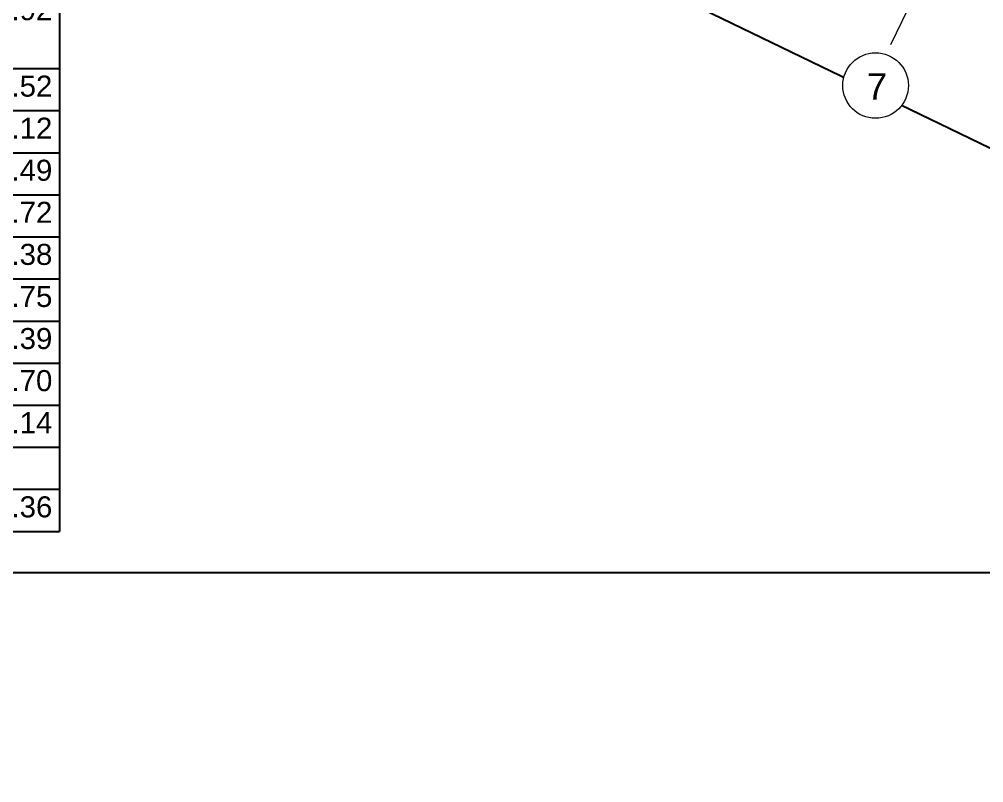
# Model space of a CAD drawing. Header units: metres. Extents: x -466 to 1322, y -1072 to 50.
# Drawn here: x 11.07 to 31.69, y -228.35 to -212.02 of the extents above; entities that cross this region are included whole.
import ezdxf

# ---------------------------------------------------------------- set-up
doc = ezdxf.new("R2010")
doc.units = ezdxf.units.M
doc.set_wipeout_variables(frame=1)
doc.linetypes.add('CENTER2', pattern=[28.575, 19.05, -3.175, 3.175, -3.175])
for name, color, linetype, lineweight in [('A - Hatch muros', 4, 'Continuous', 0), ('A - TXT 100 -1', 2, 'Continuous', 0), ('A-COTAS', 41, 'Continuous', 0), ('A-EJES', 61, 'CENTER2', 0)]:
    doc.layers.add(name, color=color, linetype=linetype, lineweight=lineweight)
doc.layers.add('AKU_Poligono', color=1, linetype='Continuous')
doc.layers.add('Hatch escaleras', color=7, linetype='Continuous', lineweight=0, true_color=0x78372d)
doc.styles.get("Standard").update_dxf_attribs({"font": 'arial.ttf'})
doc.styles.add('Style-Arial', font='arial.ttf')
doc.dimstyles.new('ISO-25', dxfattribs={"dimscale": 0.1, "dimtxt": 2.5, "dimasz": 2.5, "dimexe": 1.25, "dimexo": 0.625, "dimtad": 1, "dimdsep": 46, "dimtxsty": 'Standard', "dimblk": 'DOT', "dimcen": 2.5, "dimadec": 0, "dimazin": 0, "dimtfac": 1, "dimtmove": 0, "dimatfit": 3, "dimfxl": 1, "dimarcsym": 0})

# ---------------------------------------------------------------- blocks, each defined once
blk = doc.blocks.new('*T101')
at = {"layer": 'A - Hatch muros', "color": 0, "linetype": 'ByBlock', "lineweight": -2, "transparency": 16777216}
for p, q in [((0, 0), (12.7, 0)), ((0, 0), (0, -15.162)), ((12.7, 0), (12.7, -15.162)), ((0, -1.1), (12.7, -1.1)), ((6.35, -1.1), (6.35, -15.162)), ((0, -2.727), (12.7, -2.727)), ((0, -3.627), (12.7, -3.627)), ((0, -5.262), (12.7, -5.262)), ((0, -6.162), (12.7, -6.162)), ((0, -7.062), (12.7, -7.062)), ((0, -7.962), (12.7, -7.962)), ((0, -8.862), (12.7, -8.862)), ((0, -9.762), (12.7, -9.762)), ((0, -10.662), (12.7, -10.662)), ((0, -11.562), (12.7, -11.562)), ((0, -12.462), (12.7, -12.462)), ((0, -13.362), (12.7, -13.362)), ((0, -14.262), (12.7, -14.262)), ((0, -15.162), (12.7, -15.162))]:
    blk.add_line(p, q, dxfattribs=at)
at = {"layer": 'A - Hatch muros', "color": 0, "transparency": 16777216}
for s, insert, char_height, width, attachment_point in [('Hotel Tepelmeme', (6.35, -0.55), 0.6, 12.4, 5), ('Programa Arquitectónico', (3.175, -1.914), 0.45, 6.05, 5), ('Área', (9.525, -1.914), 0.45, 6.05, 5), ('Exterior', (3.175, -2.877), 0.45, 6.05, 2), ('554.23', (12.55, -2.877), 0.45, 6.05, 3), ('Salón de Usos Múltiples', (3.175, -3.777), 0.45, 6.05, 2), ('121.92', (12.55, -3.777), 0.45, 6.05, 3), ('Estacionamiento', (3.175, -5.412), 0.45, 6.05, 2), ('22.52', (12.55, -5.412), 0.45, 6.05, 3), ('Sanitarios', (3.175, -6.312), 0.45, 6.05, 2), ('23.12', (12.55, -6.312), 0.45, 6.05, 3), ('Cocina', (3.175, -7.212), 0.45, 6.05, 2), ('35.49', (12.55, -7.212), 0.45, 6.05, 3), ('Restaurante', (3.175, -8.112), 0.45, 6.05, 2), ('155.72', (12.55, -8.112), 0.45, 6.05, 3), ('Comercio', (3.175, -9.012), 0.45, 6.05, 2), ('108.38', (12.55, -9.012), 0.45, 6.05, 3), ('Recepción/Lobby', (3.175, -9.912), 0.45, 6.05, 2), ('11.75', (12.55, -9.912), 0.45, 6.05, 3), ('Administración', (3.175, -10.812), 0.45, 6.05, 2), ('9.39', (12.55, -10.812), 0.45, 6.05, 3), ('Bodegas', (3.175, -11.712), 0.45, 6.05, 2), ('7.70', (12.55, -11.712), 0.45, 6.05, 3), ('Capilla', (3.175, -12.612), 0.45, 6.05, 2), ('9.14', (12.55, -12.612), 0.45, 6.05, 3), ('Total', (3.175, -14.412), 0.45, 6.05, 2), ('1059.36', (12.55, -14.412), 0.45, 6.05, 3)]:
    blk.add_mtext(s, dxfattribs=dict(at, insert=insert, char_height=char_height, width=width, attachment_point=attachment_point))
blk = doc.blocks.new('_Dot')
at = {"color": 0, "linetype": 'ByBlock', "lineweight": -2}
blk.add_line((-0.5, 0), (-1, 0), dxfattribs=at)
at = {"color": 0, "linetype": 'ByBlock', "const_width": 0.5}
blk.add_lwpolyline([(-0.25, 0, 1), (0.25, 0, 1)], format="xyb", close=True, dxfattribs=at)
blk = doc.blocks.new('*D123')
at = {"layer": 'A-COTAS', "color": 0, "lineweight": -2, "transparency": 16777216}
for p, q in [((30.554, -210.797), (30.581, -210.741)), ((30.752, -210.962), (34.623, -212.834)), ((34.823, -212.995), (34.794, -213.055))]:
    blk.add_line(p, q, dxfattribs=at)
at = {"layer": 'Defpoints', "color": 0, "transparency": 16777216}
for p in [(30.527, -210.854), (34.849, -212.943), (34.85, -212.939)]:
    blk.add_point(p, dxfattribs=at)
at = {"layer": 'A-COTAS', "color": 0, "lineweight": -2, "transparency": 16777216, "xscale": 0.25, "yscale": 0.25, "zscale": 0.25}
for p, rotation in [((30.527, -210.854), 154.1983439835458), ((34.849, -212.943), 334.1983439835457)]:
    blk.add_blockref('_Dot', p, dxfattribs=dict(at, rotation=rotation))
at = {"layer": 'A-COTAS', "color": 0, "transparency": 16777216, "insert": (32.771, -211.727), "char_height": 0.25, "attachment_point": 5, "rotation": 334.1983}
blk.add_mtext('4.8', dxfattribs=at)

msp = doc.modelspace()

# ---------------------------------------------------------------- linework, layer by layer
at = {"layer": 'AKU_Poligono'}
msp.add_lwpolyline([(78.666, -237.422), (-122.091, -140.365)], dxfattribs=at)

# ---------------------------------------------------------------- block references
msp.add_blockref('*T101', (-0.772, -207.813))

# ---------------------------------------------------------------- dimensions: what is measured, and where the dimension line sits
at = {"layer": 'A-COTAS'}
dim = msp.add_linear_dim(base=(34.849, -212.943), p1=(30.527, -210.854), p2=(34.85, -212.939), angle=334.1983, dimstyle='ISO-25', override={"dimtmove": 1}, dxfattribs=at)
dim.commit()
dim.dimension.update_dxf_attribs({"geometry": '*D123', "text_midpoint": (32.771, -211.727)})

# ---------------------------------------------------------------- next in the draw order: wipeouts: each hides what was drawn before it
msp.add_wipeout([(30.016, -213.73), (30.033, -213.689), (30.048, -213.648), (30.06, -213.605), (30.069, -213.562), (30.075, -213.519), (30.079, -213.475), (30.08, -213.431), (30.078, -213.387), (30.073, -213.343), (30.066, -213.3), (30.056, -213.257), (30.043, -213.215), (30.028, -213.173), (30.01, -213.133), (29.99, -213.094), (29.967, -213.056), (29.942, -213.02), (29.915, -212.986), (29.885, -212.953), (29.854, -212.922), (29.82, -212.893), (29.785, -212.866), (29.749, -212.842), (29.71, -212.82), (29.671, -212.8), (29.63, -212.783), (29.589, -212.769), (29.546, -212.757), (29.503, -212.748), (29.46, -212.741), (29.416, -212.738), (29.372, -212.737), (29.328, -212.738), (29.284, -212.743), (29.241, -212.75), (29.198, -212.76), (29.156, -212.773), (29.114, -212.788), (29.074, -212.806), (29.035, -212.827), (28.997, -212.849), (28.961, -212.875), (28.927, -212.902), (28.894, -212.931), (28.863, -212.963), (28.834, -212.996), (28.807, -213.031), (28.783, -213.068), (28.761, -213.106), (28.741, -213.145), (28.724, -213.186), (28.71, -213.228), (28.698, -213.27), (28.689, -213.313), (28.682, -213.357), (28.679, -213.401), (28.678, -213.445), (28.679, -213.489), (28.684, -213.532), (28.691, -213.576), (28.701, -213.619), (28.714, -213.661), (28.729, -213.702), (28.747, -213.742), (28.768, -213.781), (28.79, -213.819), (28.816, -213.855), (28.843, -213.89), (28.872, -213.923), (28.904, -213.953), (28.937, -213.982), (28.972, -214.009), (29.009, -214.033), (29.047, -214.055), (29.086, -214.075), (29.127, -214.092), (29.169, -214.107), (29.211, -214.118), (29.254, -214.128), (29.298, -214.134), (29.342, -214.138), (29.386, -214.139), (29.43, -214.137), (29.473, -214.132), (29.517, -214.125), (29.56, -214.115), (29.602, -214.102), (29.643, -214.087), (29.683, -214.069), (29.723, -214.049), (29.76, -214.026), (29.796, -214.001), (29.831, -213.974), (29.864, -213.944), (29.895, -213.913), (29.923, -213.879), (29.95, -213.844), (29.974, -213.808), (29.996, -213.769)]).dxf.layer = 'Hatch escaleras'

# ---------------------------------------------------------------- next in the draw order: linework, layer by layer
msp.add_lwpolyline([(-3.086, -161.589), (88.557, -161.589), (88.557, -223.859), (-3.086, -223.859)], close=True)
at = {"layer": 'A - TXT 100 -1'}
msp.add_circle((29.379, -213.438), 0.701, dxfattribs=at)
at = {"layer": 'A-EJES', "ltscale": 0.1}
msp.add_line((35.504, -200.56), (29.613, -212.744), dxfattribs=at)

# ---------------------------------------------------------------- next in the draw order: texts
at = {"layer": 'A - TXT 100 -1', "style": 'Style-Arial'}
msp.add_text('7', height=0.564, rotation=359.7227, dxfattribs=at).set_placement((29.186, -213.738))

doc.saveas('drawing.dxf')
